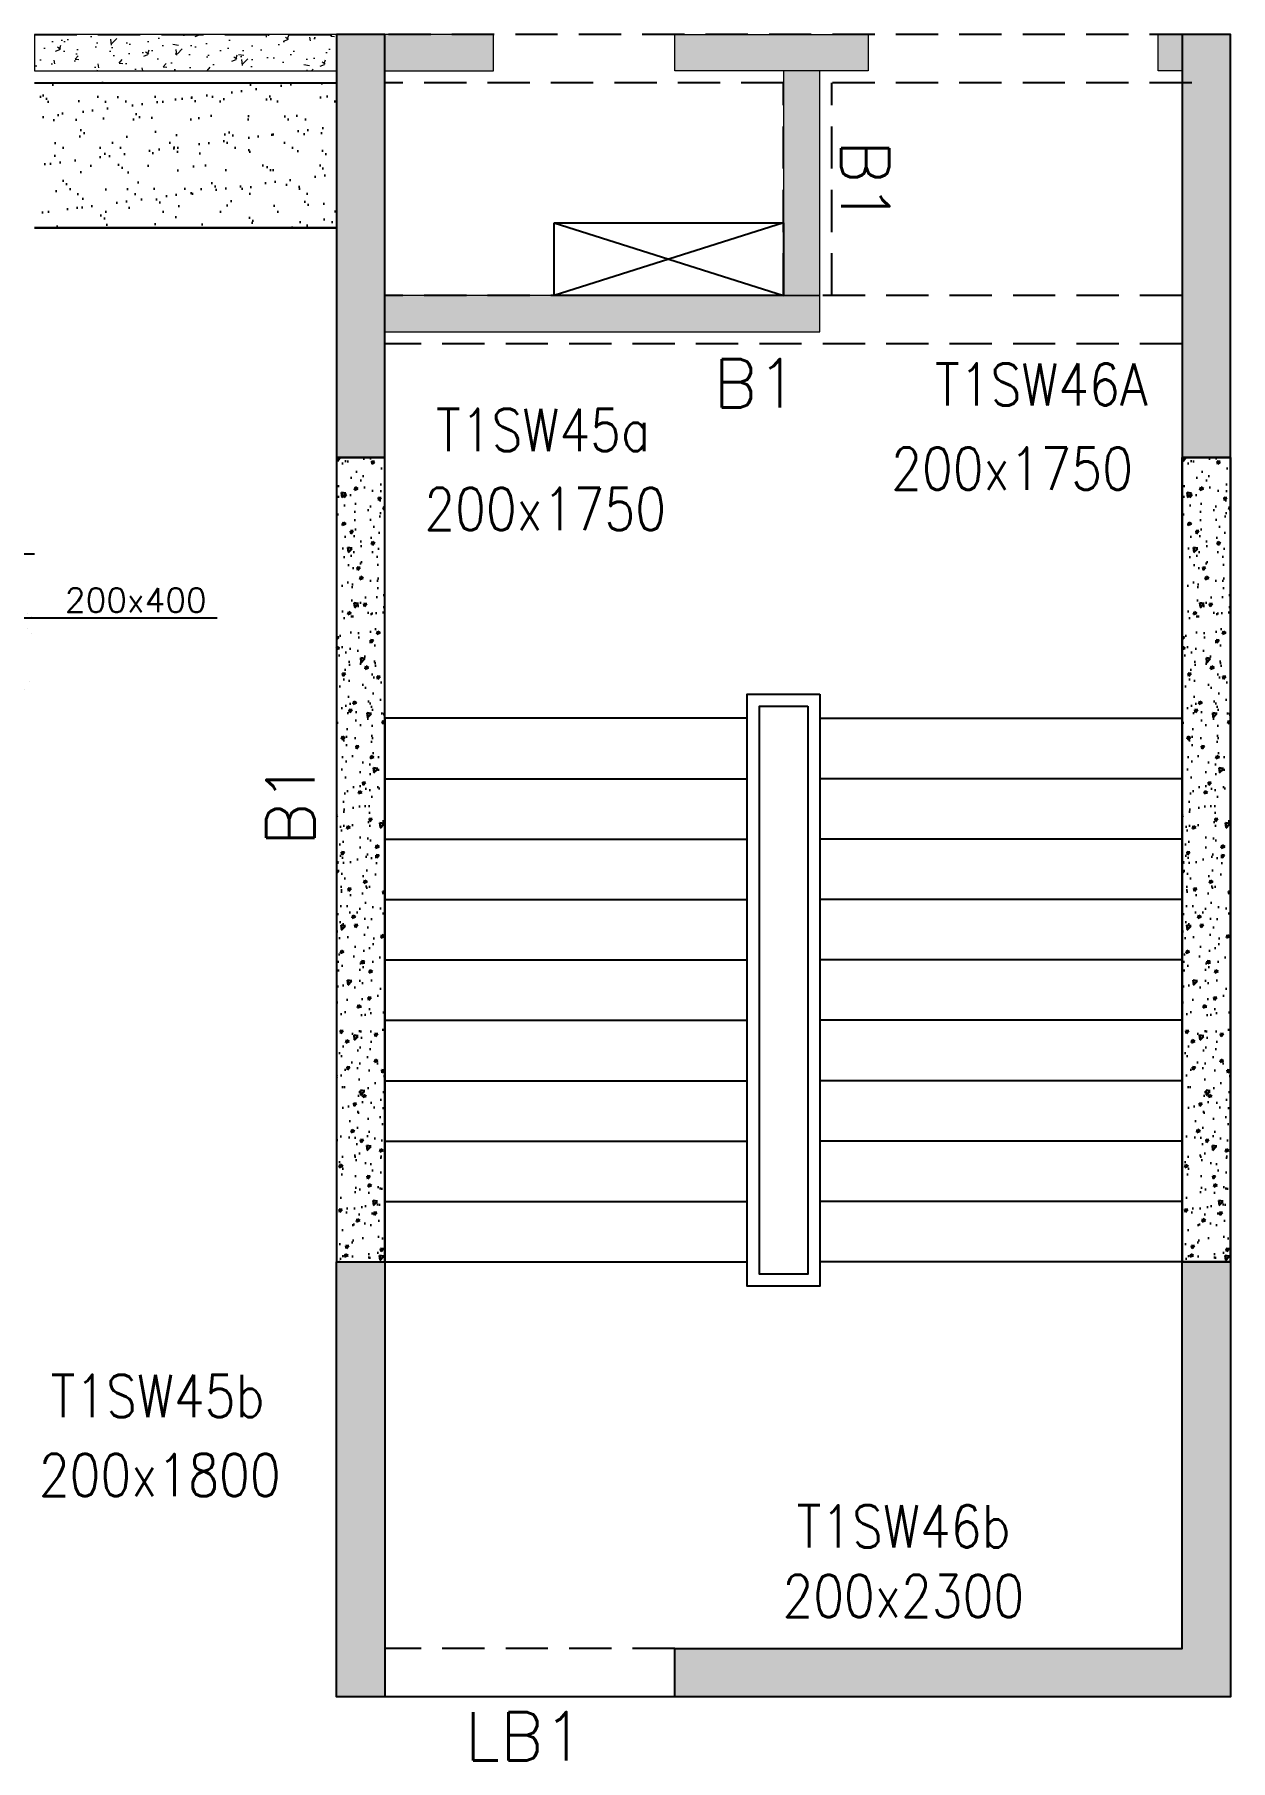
# Model space of a CAD drawing. Header units: millimetres. Extents: x 1078357 to 2594950, y -4969473 to -4636555.
# Drawn here: x 1824606 to 1829556, y -4663831 to -4656688 of the extents above; entities that cross this region are included whole.
import ezdxf

# ---------------------------------------------------------------- set-up
doc = ezdxf.new("R2010")
doc.units = ezdxf.units.MM
doc.header["$PDMODE"] = 35
for name, pattern in [('CONTINOUS', [0]), ('HIDDEN', [0.375, 0.25, -0.125]), ('New Retail block$0$CONTINOUS', [0])]:
    doc.linetypes.add(name, pattern=pattern)
doc.layers.get('0').update_dxf_attribs({"lineweight": 0})
doc.layers.get('Defpoints').update_dxf_attribs({"lineweight": 0})
for name, color, linetype, lineweight in [('A-_ANOTDIMA_D-', 6, 'Continuous', 13), ('COL. NO.', 30, 'Continuous', 25), ('COL. SIZE', 7, 'Continuous', 25), ('DIM', 9, 'Continuous', 25), ('HATCH', 8, 'Continuous', 30), ('RCC UPSTAND', 43, 'Continuous', 30), ('S-NON STR RCC WALL', 8, 'Continuous', 0)]:
    doc.layers.add(name, color=color, linetype=linetype, lineweight=lineweight)
for name, color, linetype in [('B-200x650', 241, 'HIDDEN'), ('DC BEAM NO.', 7, 'Continuous'), ('DROP SLAB', 8, 'Continuous'), ('NON STR. RCC WALL', 6, 'Continuous'), ('S-COLUMN_SHEAR WALL', 1, 'Continuous'), ('S-PROJECTION', 54, 'New Retail block$0$CONTINOUS'), ('S-STAIR', 8, 'Continuous')]:
    doc.layers.add(name, color=color, linetype=linetype)
doc.styles.add('Roman', font='romans')
doc.styles.add('ROMANS', font='romans.shx', dxfattribs={"width": 0.85})
doc.dimstyles.new('HARESH', dxfattribs={"dimtxt": 150, "dimasz": 75, "dimexe": 0, "dimexo": 0, "dimgap": 25, "dimtad": 1, "dimdec": 0, "dimdsep": 46, "dimtxsty": 'Roman', "dimblk": 'OBLIQUE', "dimcen": 225, "dimdle": 25, "dimclrd": 2, "dimclre": 2, "dimclrt": 7, "dimadec": 8, "dimazin": 1, "dimtfac": 1, "dimtdec": 0, "dimtmove": 0, "dimatfit": 0, "dimfxl": 1, "dimlwd": -1, "dimlwe": -1, "dimarcsym": 0})

# ---------------------------------------------------------------- blocks, each defined once
blk = doc.blocks.new('_Oblique')
at = {"color": 0, "linetype": 'ByBlock', "lineweight": -2}
blk.add_line((-0.5, -0.5), (0.5, 0.5), dxfattribs=at)
blk = doc.blocks.new('*D1442')
at = {"layer": 'Defpoints', "color": 0, "ltscale": 700, "transparency": 16777216}
for p in [(1823955.9, -4658837.8, 0), (1824405.9, -4658837.8, 0), (1824405.9, -4659103.8)]:
    blk.add_point(p, dxfattribs=at)
at = {"layer": 'DIM', "color": 2, "ltscale": 700, "transparency": 16777216}
for p, q in [((1823955.9, -4658837.8), (1823955.9, -4659103.8)), ((1824405.9, -4658837.8), (1824405.9, -4659103.8)), ((1823955.9, -4659103.8), (1823880.9, -4659103.8)), ((1823955.9, -4659103.8), (1824405.9, -4659103.8)), ((1823955.9, -4659103.8), (1824405.9, -4659103.8)), ((1824405.9, -4659103.8), (1824480.9, -4659103.8)), ((1825362.2, -4659103.8), (1824405.9, -4659103.8))]:
    blk.add_line(p, q, dxfattribs=at)
at = {"layer": 'DIM', "color": 2, "ltscale": 700, "transparency": 16777216, "xscale": 75, "yscale": 75, "zscale": 75}
blk.add_blockref('_Oblique', (1823955.9, -4659103.8), dxfattribs=at)
at = {"layer": 'DIM', "color": 2, "ltscale": 700, "transparency": 16777216, "xscale": 75, "yscale": 75, "zscale": 75, "rotation": 180}
blk.add_blockref('_Oblique', (1824405.9, -4659103.8), dxfattribs=at)
at = {"layer": 'DIM', "color": 7, "ltscale": 700, "transparency": 16777216, "insert": (1825025.3, -4659028.8), "char_height": 150, "attachment_point": 5, "style": 'Roman'}
blk.add_mtext('{\\H0.666667x;200x400}', dxfattribs=at)
blk = doc.blocks.new('G$CD63B60BD')
at = {"layer": 'COL. NO.', "linetype": 'Continuous', "style": 'ROMANS', "width": 0.85}
for s, p in [('T1SW46A', (15627.3, 5414, -320.4)), ('T1SW45a', (13562.3, 5226.3, -320.4)), ('T1SW45b', (11967, 1227.9, 0)), ('T1SW46b', (15054.7, 687.8, -320.4))]:
    blk.add_text(s, height=175, dxfattribs=at).set_placement(p)
at = {"layer": 'COL. SIZE', "linetype": 'Continuous', "style": 'ROMANS', "width": 0.85}
for s, p in [('200x1750', (15445.6, 5066.3, -320.4)), ('200x1750', (13513.2, 4899, -320.4)), ('200x1800', (11917.9, 900.6, 0)), ('200x2300', (14995.5, 399.8, -320.4))]:
    blk.add_text(s, height=175, dxfattribs=at).set_placement(p)

msp = doc.modelspace()

# ---------------------------------------------------------------- hatches: boundary and pattern name
at = {"layer": 'HATCH'}
h = msp.add_hatch(dxfattribs=at)
h.set_pattern_fill('AR-SAND', color=8, scale=3, angle=179.97015)
h.set_pattern_definition([(37.4701541, (-2112426.9, 14025801.58), (-4.72361136, 146.8264517), [0, -115.824, 0, -129.54, 0, -123.825]), (7.4701541, (-2112426.9, 14025801.58), (134.9689868, 214.9772528), [0, -62.484, 0, -104.394, 0, -40.005]), (327.4701541, (-2112520.62, 14025801.63), (237.2979035, 0.3075449), [0, -38.1, 0, -137.16, 0, -179.07]), (317.4701541, (-2112520.62, 14025801.63), (229.1017424, 66.759465), [0, -19.05, 0, -89.916, 0, -102.87])])
h.paths.add_polyline_path([(1825856.3, -4656887.7), (1824606.4, -4656887.7), (1824606.4, -4657487.9), (1825856.3, -4657487.9)])
h = msp.add_hatch(dxfattribs=at)
h.set_pattern_fill('AR-SAND', color=8, scale=3, angle=179.97015)
h.set_pattern_definition([(37.4701541, (-2124776.91, 14023851.65), (-4.72361136, 146.8264517), [0, -115.824, 0, -129.54, 0, -123.825]), (7.4701541, (-2124776.9, 14023851.65), (134.9689868, 214.9772528), [0, -62.484, 0, -104.394, 0, -40.005]), (327.4701541, (-2124870.63, 14023851.7), (237.2979035, 0.3075449), [0, -38.1, 0, -137.16, 0, -179.07]), (317.4701541, (-2124870.63, 14023851.7), (229.1017424, 66.759465), [0, -19.05, 0, -89.916, 0, -102.87])])
h.paths.add_polyline_path([(1824606.4, -4658837.8), (1823281.4, -4658837.8), (1823281.4, -4659437.8), (1824606.3, -4659437.8)])
at = {"layer": 'RCC UPSTAND'}
h = msp.add_hatch(dxfattribs=at)
h.set_pattern_fill('AR-CONC', color=8, scale=20, angle=180)
h.set_pattern_definition([(230, (4362699.33, -7871383.64), (-143.4520365, 12.550427), [15, -165]), (175, (4362699.33, -7871383.64), (27.7502667, -150.438427), [12, -132]), (280.4514445, (4362687.37, -7871382.6), (-115.7017693, -137.887998), [12.7480384, -140.2284224]), (226.1842, (4362699.33, -7871423.64), (-213.448266, 33.103856), [22.5, -247.5]), (276.6356355, (4362681.54, -7871420.88), (-186.932389, -194.82372), [19.122068, -210.342752]), (171.184164, (4362699.33, -7871423.64), (-186.932389, -194.82372), [18, -198]), (201, (4362679.33, -7871413.64), (-119.3814104, 80.523778), [15, -165]), (146, (4362679.33, -7871413.64), (-48.6630664, -145.030009), [12, -132]), (251.4514447, (4362669.38, -7871406.93), (-168.0444753, -64.5062306), [12.748038, -140.2284224]), (217.5, (4362699.327, -7871383.64), (-2.43197106, -66.57877077), [0, -130.4, 0, -134, 0, -132.5]), (187.5, (4362699.33, -7871383.64), (-52.6139075, -78.8823424), [0, -76.4, 0, -127.4, 0, -50.5]), (147.5, (4362743.927, -7871383.64), (-106.7644872, 4.51097435), [0, -50, 0, -156, 0, -207]), (137.5, (4362763.93, -7871383.64), (-116.6372339, -20.0209965), [0, -65, 0, -103.6, 0, -147])])
h.paths.add_polyline_path([(1826056.1, -4661767.8), (1826056.1, -4658437.8), (1825856.7, -4658437.8), (1825856.7, -4661767.8)])
h = msp.add_hatch(dxfattribs=at)
h.set_pattern_fill('AR-CONC', color=8, scale=20, angle=180)
h.set_pattern_definition([(230, (4366199.33, -7871383.64), (-143.4520365, 12.550427), [15, -165]), (175, (4366199.33, -7871383.64), (27.7502667, -150.438427), [12, -132]), (280.4514445, (4366187.37, -7871382.6), (-115.7017693, -137.887998), [12.7480384, -140.2284224]), (226.1842, (4366199.33, -7871423.64), (-213.448266, 33.103856), [22.5, -247.5]), (276.6356355, (4366181.54, -7871420.88), (-186.932389, -194.82372), [19.122068, -210.342752]), (171.184164, (4366199.33, -7871423.64), (-186.932389, -194.82372), [18, -198]), (201, (4366179.33, -7871413.64), (-119.3814104, 80.523778), [15, -165]), (146, (4366179.33, -7871413.64), (-48.6630664, -145.030009), [12, -132]), (251.4514447, (4366169.38, -7871406.93), (-168.0444753, -64.5062306), [12.748038, -140.2284224]), (217.5, (4366199.326, -7871383.64), (-2.43197106, -66.57877077), [0, -130.4, 0, -134, 0, -132.5]), (187.5, (4366199.326, -7871383.64), (-52.6139075, -78.8823424), [0, -76.4, 0, -127.4, 0, -50.5]), (147.5, (4366243.926, -7871383.64), (-106.7644872, 4.51097435), [0, -50, 0, -156, 0, -207]), (137.5, (4366263.93, -7871383.64), (-116.6372339, -20.0209965), [0, -65, 0, -103.6, 0, -147])])
h.paths.add_polyline_path([(1829556.1, -4661767.8), (1829556.1, -4658437.8), (1829356.7, -4658437.8), (1829356.7, -4661767.8)])
at = {"layer": 'S-COLUMN_SHEAR WALL', "lineweight": 25}
h = msp.add_hatch(color=1, dxfattribs=at)
h.dxf.hatch_style = 1
h.paths.add_polyline_path([(1826056.1, -4658437.8), (1826056.1, -4656687.8), (1825856.1, -4656687.8), (1825856.1, -4658437.8), (1826056.1, -4658437.8)], is_closed=False)
h = msp.add_hatch(color=1, dxfattribs=at)
h.dxf.hatch_style = 1
h.paths.add_polyline_path([(1829356.1, -4658437.8), (1829556.1, -4658437.8), (1829556.1, -4656687.8), (1829356.1, -4656687.8)])
h = msp.add_hatch(color=1, dxfattribs=at)
h.dxf.hatch_style = 1
h.paths.add_polyline_path([(1825856.1, -4661767.8), (1825856.1, -4663567.8), (1826056.1, -4663567.8), (1826056.1, -4661767.8)])
h = msp.add_hatch(color=1, dxfattribs=at)
h.dxf.hatch_style = 1
h.paths.add_polyline_path([(1829356.1, -4661767.8), (1829356.1, -4663367.8), (1827256.1, -4663367.8), (1827256.1, -4663567.8), (1829556.1, -4663567.8), (1829556.1, -4661767.8)])
at = {"layer": 'S-NON STR RCC WALL'}
h = msp.add_hatch(dxfattribs=at)
h.set_pattern_fill('AR-CONC', color=256)
h.set_pattern_definition([(50, (-5623938.83, 27938907.12), (182.184669, -15.93908554), [19.05, -209.55]), (355, (-5623938.83, 27938907.12), (-35.2434214, 191.0568452), [15.24, -167.6405842]), (100.4514447, (-5623923.65, 27938905.8), (146.9412471, 175.1177519), [16.1900088, -178.0902446]), (46.1842, (-5623938.83, 27938957.92), (271.0790409, -42.042328), [28.575, -314.325]), (96.6355576, (-5623916.24, 27938954.42), (237.404134, 247.4261246), [24.2850231, -267.1356082]), (351.1841512, (-5623938.83, 27938957.92), (237.404134, 247.4261246), [22.859967, -251.459732]), (21, (-5623913.43, 27938945.22), (151.6143913, -102.2651982), [19.05, -209.55]), (326, (-5623913.43, 27938945.22), (61.8020283, 184.1879661), [15.24, -167.64]), (71.451445, (-5623900.8, 27938936.7), (213.4164193, 81.9227689), [16.1900088, -178.0899376]), (37.5, (-5623938.834, 27938907.12), (3.08860325, 84.55503887), [0, -165.608, 0, -170.18, 0, -168.275]), (7.5, (-5623938.83, 27938907.12), (66.8196625, 100.18057482), [0, -97.028, 0, -161.798, 0, -64.135]), (327.5, (-5623995.476, 27938907.12), (135.59059517, -5.72874399), [0, -63.5, 0, -198.12, 0, -262.89]), (317.5, (-5624020.88, 27938907.12), (148.1291814, 25.42649103), [0, -82.55, 0, -131.572, 0, -186.69])])
h.paths.add_polyline_path([(1825856.3, -4656687.7), (1824606.2, -4656687.7), (1824606.2, -4656837.7), (1825856.3, -4656837.7)])
at = {"layer": 'S-NON STR RCC WALL', "ltscale": 700}
h = msp.add_hatch(dxfattribs=at)
h.set_pattern_fill('AR-CONC', color=256)
h.set_pattern_definition([(230, (2968367.7, -9472657.65), (-182.184669, 15.9390855), [19.05, -209.55]), (175, (2968367.7, -9472657.65), (35.2434214, -191.056845), [15.24, -167.640584]), (280.4514447, (2968352.53, -9472656.32), (-146.941247, -175.117752), [16.190009, -178.0902446]), (226.1842, (2968367.7, -9472708.45), (-271.079041, 42.042328), [28.575, -314.325]), (276.6355576, (2968345.12, -9472704.94), (-237.404134, -247.426125), [24.285023, -267.135608]), (171.184151, (2968367.7, -9472708.45), (-237.404134, -247.426125), [22.859967, -251.459732]), (201, (2968342.3, -9472695.75), (-151.6143913, 102.265198), [19.05, -209.55]), (146, (2968342.3, -9472695.75), (-61.802028, -184.187966), [15.24, -167.64]), (251.451445, (2968329.67, -9472687.22), (-213.416419, -81.922769), [16.190009, -178.0899376]), (217.5, (2968367.71, -9472657.646), (-3.08860325, -84.5550389), [0, -165.608, 0, -170.18, 0, -168.275]), (187.5, (2968367.71, -9472657.65), (-66.8196625, -100.1805748), [0, -97.028, 0, -161.798, 0, -64.135]), (147.5, (2968424.35, -9472657.646), (-135.5905952, 5.728744), [0, -63.5, 0, -198.12, 0, -262.89]), (137.5, (2968449.75, -9472657.65), (-148.1291814, -25.426491), [0, -82.55, 0, -131.572, 0, -186.69])])
h.paths.add_polyline_path([(1828056.4, -4656837.8), (1827256.4, -4656837.8), (1827256.4, -4656687.8), (1828056.4, -4656687.8)])
h.paths.add_polyline_path([(1826506.4, -4656687.8), (1826056.4, -4656687.8), (1826056.4, -4656837.8), (1826506.4, -4656837.8)])
h.paths.add_polyline_path([(1827706.3, -4657767.7), (1827856.4, -4657767.7), (1827856.4, -4656837.8), (1827706.3, -4656837.8)])
h.paths.add_polyline_path([(1826056.4, -4657917.8), (1827856.4, -4657917.8), (1827856.4, -4657767.8), (1826056.4, -4657767.8)])
h.paths.add_polyline_path([(1831131.4, -4656689.8), (1830931.4, -4656689.8), (1830931.4, -4659137.8), (1831131.4, -4659137.8)])
h.paths.add_polyline_path([(1829256.4, -4656687.8), (1829356.4, -4656687.8), (1829356.4, -4656837.8), (1829256.4, -4656837.8)])
h.paths.add_polyline_path([(1830606.4, -4656687.8), (1830931.4, -4656687.8), (1830931.4, -4656887.8), (1830606.4, -4656887.8)])

# ---------------------------------------------------------------- linework, layer by layer
at = {"layer": 'B-200x650', "linetype": 'HIDDEN', "ltscale": 700}
for p, q in [((1824606.2, -4656687.7, 0), (1825856.3, -4656687.7, 0)), ((1829396.3, -4656687.7, 0), (1826056.3, -4656687.7, 0)), ((1827706.3, -4656887.7, 0), (1826056.3, -4656887.7, 0)), ((1827706.3, -4657767.8, 0), (1827706.3, -4656887.7, 0)), ((1829396.3, -4656887.7, 0), (1827856.3, -4656887.7, 0)), ((1827906.3, -4657767.8, 0), (1827906.3, -4656887.7, 0)), ((1827706.3, -4657767.8, 0), (1826056.3, -4657767.8, 0)), ((1829356.3, -4657767.8, 0), (1827856.3, -4657767.8, 0)), ((1829356.3, -4657967.8, 0), (1826056.3, -4657967.8, 0)), ((1827256.3, -4663367.7, 0), (1826056.3, -4663367.7, 0))]:
    msp.add_line(p, q, dxfattribs=at)
at = {"layer": 'B-200x650', "linetype": 'CONTINOUS', "ltscale": 700}
for p, q in [((1824606.2, -4656887.7, 0), (1825856.3, -4656887.7, 0)), ((1827256.3, -4663567.7, 0), (1826056.3, -4663567.7, 0))]:
    msp.add_line(p, q, dxfattribs=at)
at = {"layer": 'B-200x650', "linetype": 'Continuous', "ltscale": 700}
msp.add_line((1824606.4, -4658837.8, 0), (1823281.3, -4658837.8, 0), dxfattribs=at)
at = {"layer": 'B-200x650', "linetype": 'Continuous', "ltscale": 700, "elevation": 0}
for points in [[(1826056.1, -4658437.8), (1825856.1, -4658437.8), (1825856.1, -4661767.8), (1826056.1, -4661767.8)], [(1829356.1, -4658437.8), (1829556.1, -4658437.8), (1829556.1, -4661767.8), (1829356.1, -4661767.8)]]:
    msp.add_lwpolyline(points, close=True, dxfattribs=at)
at = {"layer": 'DROP SLAB', "color": 3, "linetype": 'CONTINOUS', "ltscale": 500}
for p, q in [((1826756.3, -4657467.7, 0), (1827706.3, -4657767.7, 0)), ((1827706.3, -4657467.7, 0), (1826756.4, -4657767.7, 0))]:
    msp.add_line(p, q, dxfattribs=at)
at = {"layer": 'DROP SLAB', "color": 3, "linetype": 'CONTINOUS', "ltscale": 500, "elevation": 0}
msp.add_lwpolyline([(1826756.3, -4657467.7), (1827706.3, -4657467.7), (1827706.3, -4657767.8), (1826756.3, -4657767.8)], close=True, dxfattribs=at)
at = {"layer": 'NON STR. RCC WALL', "elevation": 0}
for points in [[(1826055.9, -4661767.8), (1826056.1, -4658437.8), (1825856.7, -4658437.8), (1825856.4, -4661767.8)], [(1829555.9, -4661767.8), (1829556.1, -4658437.8), (1829356.7, -4658437.8), (1829356.4, -4661767.8)]]:
    msp.add_lwpolyline(points, close=True, dxfattribs=at)
at = {"layer": 'S-COLUMN_SHEAR WALL', "color": 1, "lineweight": 25}
msp.add_line((1825856.1, -4658437.8, 0), (1826056.1, -4658437.8, 0), dxfattribs=at)
at = {"layer": 'S-COLUMN_SHEAR WALL', "color": 1, "lineweight": 25, "elevation": 0}
msp.add_lwpolyline([(1826056.1, -4658437.8), (1826056.1, -4656687.8), (1825856.1, -4656687.8), (1825856.1, -4658437.8)], close=True, dxfattribs=at)
for points in [[(1829356.1, -4656687.8), (1829356.1, -4658437.8), (1829556.1, -4658437.8), (1829556.1, -4656687.8), (1829356.1, -4656687.8)], [(1826056.1, -4661767.8), (1826056.1, -4663567.8), (1825856.1, -4663567.8), (1825856.1, -4661767.8), (1826056.1, -4661767.8)], [(1829556.1, -4661767.8), (1829556.1, -4663567.8), (1827256.1, -4663567.8), (1827256.1, -4663367.8), (1829356.1, -4663367.8), (1829356.1, -4661767.8), (1829556.1, -4661767.8)]]:
    msp.add_lwpolyline(points, dxfattribs=at)
at = {"layer": 'S-NON STR RCC WALL', "elevation": 0}
for points in [[(1825856.3, -4656687.7), (1824606.2, -4656687.7), (1824606.2, -4656837.7), (1825856.3, -4656837.7)], [(1826506.4, -4656687.8), (1826056.4, -4656687.8), (1826056.4, -4656837.8), (1826506.4, -4656837.8)], [(1828056.4, -4656837.8), (1827256.4, -4656837.8), (1827256.4, -4656687.8), (1828056.4, -4656687.8)], [(1829256.4, -4656687.8), (1829356.4, -4656687.8), (1829356.4, -4656837.8), (1829256.4, -4656837.8)], [(1827706.3, -4657767.7), (1827856.4, -4657767.7), (1827856.4, -4656837.8), (1827706.3, -4656837.8)], [(1826056.4, -4657917.8), (1827856.4, -4657917.8), (1827856.4, -4657767.8), (1826056.4, -4657767.8)]]:
    msp.add_lwpolyline(points, close=True, dxfattribs=at)
at = {"layer": 'S-PROJECTION'}
for p, q in [((1824606.3, -4657487.8, 0), (1825856.3, -4657487.8, 0)), ((1825856.3, -4657487.8, 0), (1824606.3, -4657487.8, 0))]:
    msp.add_line(p, q, dxfattribs=at)
at = {"layer": 'S-STAIR', "elevation": 0}
for points in [[(1827856.3, -4659417.8), (1827856.3, -4661867.8), (1827556.3, -4661867.8), (1827556.3, -4659417.8)], [(1827806.3, -4659467.8), (1827806.3, -4661817.8), (1827606.3, -4661817.8), (1827606.3, -4659467.8)]]:
    msp.add_lwpolyline(points, close=True, dxfattribs=at)
for points in [[(1827556.3, -4659517.8), (1826056.3, -4659517.8)], [(1826056.3, -4659517.8), (1826056.3, -4661767.8), (1827556.3, -4661767.8)], [(1827856.3, -4659517.8), (1829356.3, -4659517.8)], [(1829356.3, -4659517.8), (1829356.3, -4661767.8), (1827856.3, -4661767.8)], [(1826056.3, -4659767.8), (1827556.3, -4659767.8)], [(1829356.3, -4659767.8), (1827856.3, -4659767.8)], [(1826056.3, -4660017.8), (1827556.3, -4660017.8)], [(1829356.3, -4660017.8), (1827856.3, -4660017.8)], [(1826056.3, -4660267.8), (1827556.3, -4660267.8)], [(1829356.3, -4660267.8), (1827856.3, -4660267.8)], [(1826056.3, -4660517.8), (1827556.3, -4660517.8)], [(1829356.3, -4660517.8), (1827856.3, -4660517.8)], [(1826056.3, -4660767.8), (1827556.3, -4660767.8)], [(1829356.3, -4660767.8), (1827856.3, -4660767.8)], [(1826056.3, -4661017.8), (1827556.3, -4661017.8)], [(1829356.3, -4661017.8), (1827856.3, -4661017.8)], [(1826056.3, -4661267.8), (1827556.3, -4661267.8)], [(1829356.3, -4661267.8), (1827856.3, -4661267.8)], [(1826056.3, -4661517.8), (1827556.3, -4661517.8)], [(1829356.3, -4661517.8), (1827856.3, -4661517.8)]]:
    msp.add_lwpolyline(points, dxfattribs=at)

# ---------------------------------------------------------------- block references
at = {"layer": 'A-_ANOTDIMA_D-', "color": 2, "ltscale": 700}
msp.add_blockref('G$CD63B60BD', (1812706.1, -4663637.8, 0), dxfattribs=at)

# ---------------------------------------------------------------- texts
at = {"layer": 'B-200x650', "linetype": 'HIDDEN', "ltscale": 700, "style": 'ROMANS'}
msp.add_text('B1', height=200, rotation=269.99906, dxfattribs=at).set_placement((1827944.2, -4657123.9, -2.7))
at = {"layer": 'B-200x650', "linetype": 'HIDDEN', "ltscale": 500, "style": 'ROMANS'}
msp.add_text('B1', height=200, rotation=359.99906, dxfattribs=at).set_placement((1827416.8, -4658231.3, -2.7))
at = {"layer": 'B-200x650', "linetype": 'Continuous', "ltscale": 700, "style": 'ROMANS'}
msp.add_text('B1', height=200, rotation=89.99906, dxfattribs=at).set_placement((1825765.1, -4660047.2, -2.7))
at = {"layer": 'DC BEAM NO.', "linetype": 'HIDDEN', "ltscale": 500, "style": 'ROMANS'}
msp.add_text('LB1', height=200, rotation=359.99906, dxfattribs=at).set_placement((1826387.3, -4663831.2, -2.7))

# ---------------------------------------------------------------- dimensions: what is measured, and where the dimension line sits
at = {"layer": 'DIM', "ltscale": 700}
dim = msp.add_linear_dim(base=(1824405.9, -4659103.8, 0), p1=(1823955.9, -4658837.8, 0), p2=(1824405.9, -4658837.8, 0), angle=180, text='{\\H0.666667x;200x400}', dimstyle='HARESH', override={"dimtxsty": 'Roman', "dimtmove": 1}, dxfattribs=at)
dim.commit()
dim.dimension.update_dxf_attribs({"geometry": '*D1442', "text_midpoint": (1825025.3, -4659082.1, 0), "dimtype": 160})

doc.saveas('drawing.dxf')
